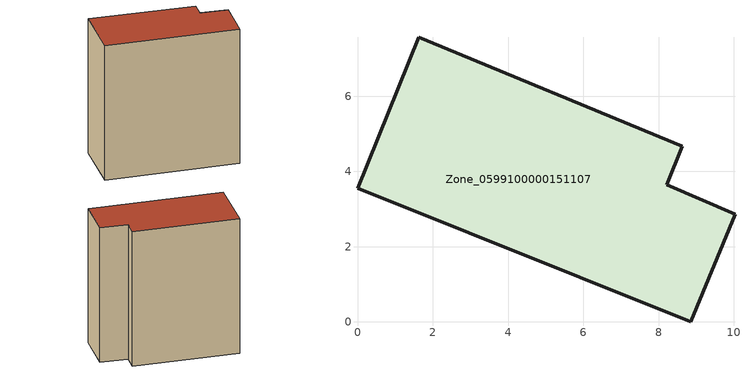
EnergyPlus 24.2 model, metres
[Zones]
Zone_0599100000151107
 floor ground (C_G): 1.63,7.57 8.63,4.67 8.21,3.65 10.03,2.86 8.86,0 0,3.55 z0
 wall outside (C_F): 8.63,4.67 1.63,7.57 0,3.55 8.86,0 10.03,2.86 8.21,3.65 8.63,4.67 z0:10.18
 roof outside (C_R): 8.86,0 10.03,2.86 8.21,3.65 8.63,4.67 1.63,7.57 0,3.55 z10.18
[BUILDING]
Pand.0599100000151107: North Axis=0; Terrain=City; Loads Convergence Tolerance Value=0.04; Temperature Convergence Tolerance Value=0.4; Solar Distribution=FullExterior; Maximum Number of Warmup Days=25; Minimum Number of Warmup Days=1
[Site:Location]
Rotterdam.The.Hague.AP_ZH_NLD Design_Conditions: Latitude=51.96; Longitude=4.45; Time Zone=1; Elevation=-4.5
[SITE:GROUNDTEMPERATURE:BUILDINGSURFACE]
18, 18, 18, 18, 18, 18, 18, 18, 18, 18, 18, 18
[MATERIAL] Thermal Absorptance=0.9; Solar Absorptance=0.7; Visible Absorptance=0.7
Name | Roughness | Thickness | Conductivity | Density | Specific Heat
G.TI.1946 | MediumSmooth | 0.15 | 1 | 540 | 1210
F.TI.1946 | Rough | 0.3 | 0.857143 | 1920 | 840
R.TI.1946 | MediumRough | 0.2 | 0.1 | 1500 | 1000
[CONSTRUCTION]
C_G: G.TI.1946
C_F: F.TI.1946
C_R: R.TI.1946
[ZONE]
Zone_0599100000151107: Type=1; Multiplier=1; Ceiling Height=Autocalculate; Volume=Autocalculate; Floor Area=autocalculate; Part of Total Floor Area=Yes
[ZONEINFILTRATION:DESIGNFLOWRATE]
Infil_Zone_0599100000151107: Zone or ZoneList or Space or SpaceList=Zone_0599100000151107; Schedule=AlwaysOn; Design Flow Rate Calculation Method=Flow/Area; Flow Rate per Floor Area=0.003; Constant Term Coefficient=1; Temperature Term Coefficient=0; Velocity Term Coefficient=0; Velocity Squared Term Coefficient=0
[HVACTEMPLATE:ZONE:IDEALLOADSAIRSYSTEM]
Zone_0599100000151107: Maximum Heating Supply Air Temperature=50; Minimum Cooling Supply Air Temperature=13; Maximum Heating Supply Air Humidity Ratio=0.0156; Minimum Cooling Supply Air Humidity Ratio=0.0077; Heating Limit=NoLimit; Cooling Limit=NoLimit; Dehumidification Control Type=ConstantSensibleHeatRatio; Cooling Sensible Heat Ratio=0.7; Dehumidification Setpoint=60; Humidification Control Type=None; Humidification Setpoint=30; Outdoor Air Method=None; Outdoor Air Flow Rate per Person=0.00944; Outdoor Air Flow Rate per Zone Floor Area=0; Outdoor Air Flow Rate per Zone=0; Demand Controlled Ventilation Type=None; Outdoor Air Economizer Type=NoEconomizer; Heat Recovery Type=None; Sensible Heat Recovery Effectiveness=0.7; Latent Heat Recovery Effectiveness=0.65
[ZONECONTROL:THERMOSTAT]
ThermostatControl_Zone_0599100000151107: Zone or ZoneList=Zone_0599100000151107; Control Type Schedule=DualSetpointControlType; Control 1=Thermostat_Zone_0599100000151107; Temperature Difference Between Cutout And Setpoint=0
[THERMOSTATSETPOINT:DUALSETPOINT]
Thermostat_Zone_0599100000151107: Heating Setpoint Temperature Schedule=HeatingSetpoint_Zone_0599100000151107; Cooling Setpoint Temperature Schedule=CoolingSetpoint_Zone_0599100000151107
[SCHEDULE:COMPACT]
HeatingSetpoint_Zone_0599100000151107: Through: 12/31, For: AllDays, Until: 24:00, 21
CoolingSetpoint_Zone_0599100000151107: Through: 12/31, For: AllDays, Until: 24:00, 24
DualSetpointControlType: Through: 12/31, For: AllDays, Until: 24:00, 4
AlwaysOn: Through: 12/31, For: AllDays, Until: 24:00, 1
